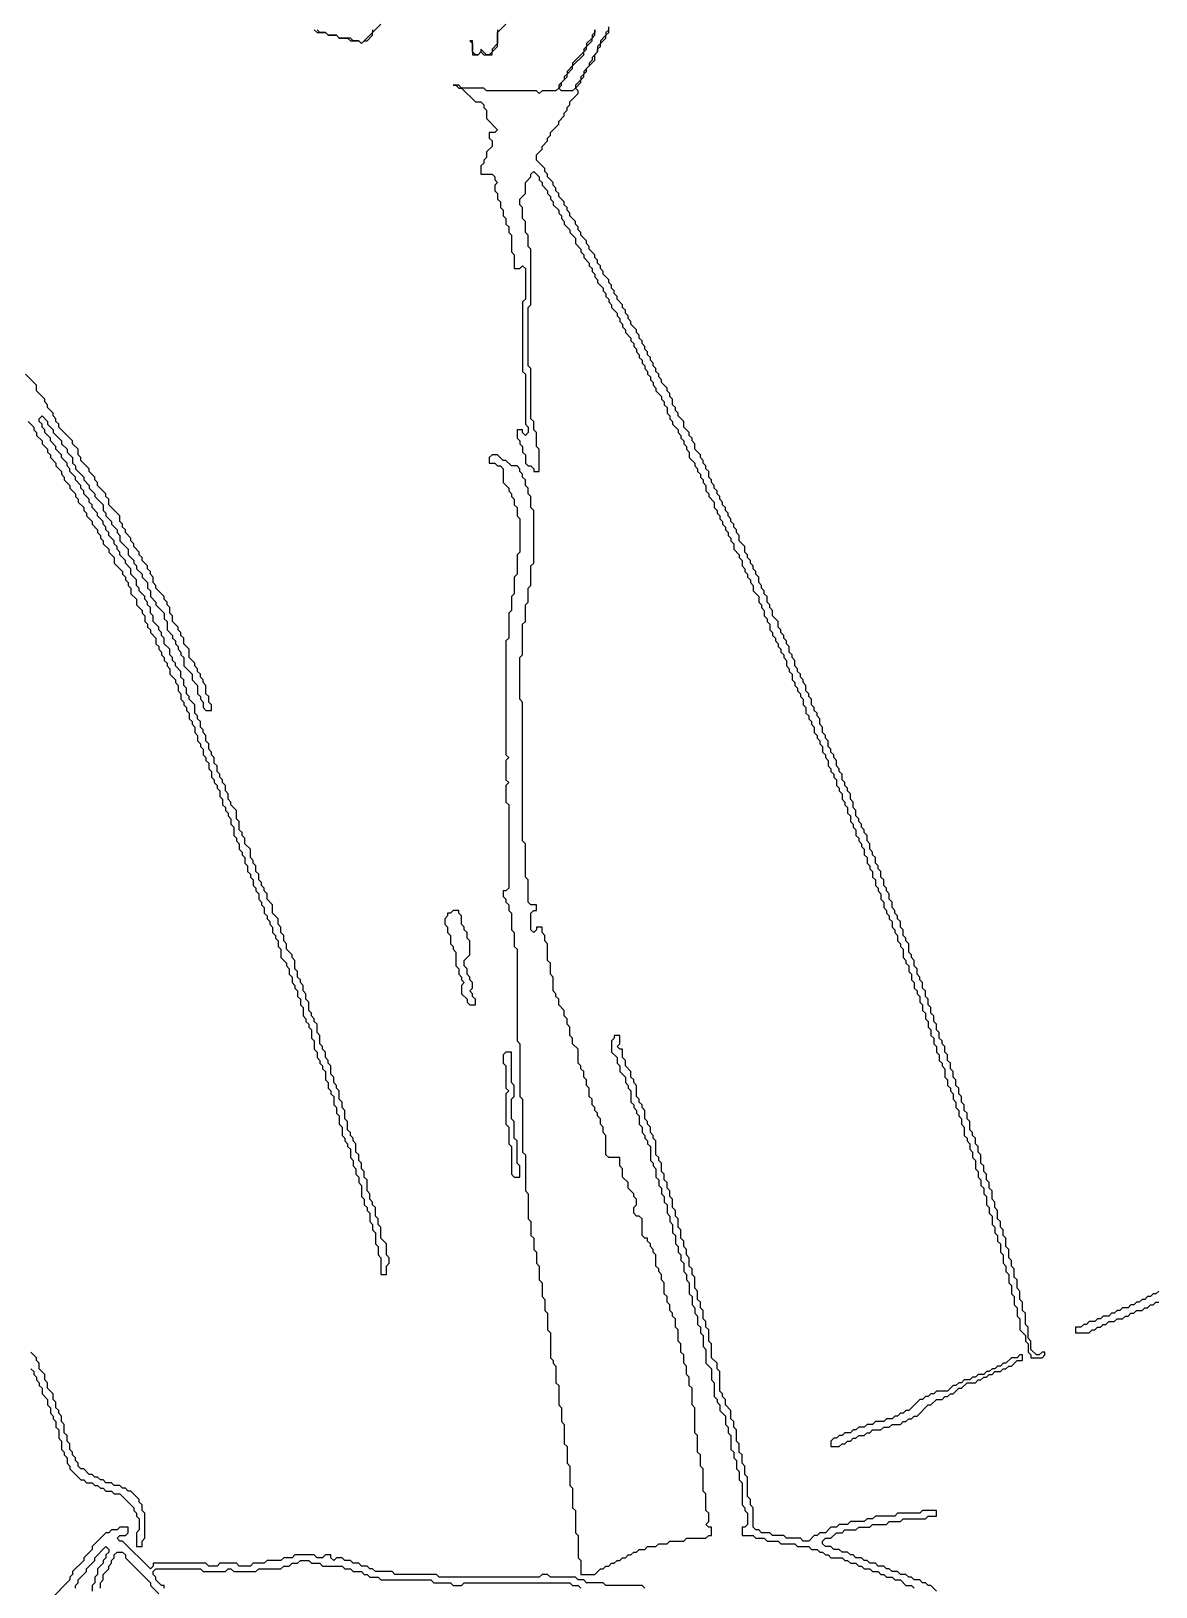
# Model space of a CAD drawing. Header units: metres. Extents: x 0 to 100, y 0 to 129.
# Drawn here: x 36.48 to 46.6, y 85.54 to 99.54 of the extents above; entities that cross this region are included whole.
import ezdxf

# ---------------------------------------------------------------- set-up
doc = ezdxf.new("R2010")
doc.units = ezdxf.units.M

msp = doc.modelspace()

# ---------------------------------------------------------------- linework, layer by layer
for points in [[(39.025, 99.55), (39.05, 99.525), (39.125, 99.525), (39.15, 99.5), (39.225, 99.5), (39.25, 99.475), (39.325, 99.475), (39.35, 99.45), (39.425, 99.45), (39.45, 99.425), (39.475, 99.45), (39.5, 99.45), (39.55, 99.5), (39.55, 99.525), (39.625, 99.6)], [(39.55, 99.55), (39.55, 99.525), (39.45, 99.425), (39.425, 99.45), (39.375, 99.45), (39.35, 99.475), (39.25, 99.475), (39.225, 99.5), (39.15, 99.5), (39.125, 99.525), (39.075, 99.525), (39.05, 99.55)], [(41.55, 99.55), (41.55, 99.525), (41.525, 99.5), (41.525, 99.475), (41.475, 99.425), (41.475, 99.4), (41.45, 99.375), (41.45, 99.35), (41.35, 99.25), (41.35, 99.225), (41.3, 99.175), (41.3, 99.15), (41.275, 99.125), (41.275, 99.1), (41.225, 99.05), (41.225, 99.025), (41.2, 99), (41.075, 99), (41.05, 98.975), (41.025, 99), (40.575, 99), (40.55, 99.025), (40.35, 99.025), (40.325, 99.05), (40.275, 99.05), (40.3, 99.05), (40.325, 99.025), (40.35, 99.025), (40.475, 98.9), (40.525, 98.9), (40.55, 98.875), (40.55, 98.85), (40.575, 98.825), (40.575, 98.75), (40.675, 98.65), (40.65, 98.625), (40.6, 98.625), (40.6, 98.575), (40.625, 98.55), (40.625, 98.5), (40.575, 98.45), (40.575, 98.4), (40.55, 98.375), (40.55, 98.35), (40.525, 98.325), (40.525, 98.25), (40.625, 98.25), (40.65, 98.225), (40.65, 98.2), (40.675, 98.175), (40.65, 98.15), (40.65, 98.1), (40.675, 98.075), (40.675, 98.025), (40.7, 98), (40.7, 97.95), (40.725, 97.925), (40.725, 97.875), (40.75, 97.85), (40.75, 97.8), (40.775, 97.775), (40.775, 97.725), (40.8, 97.7), (40.8, 97.55), (40.825, 97.525), (40.825, 97.4), (40.875, 97.4), (40.9, 97.425), (40.925, 97.4), (40.925, 97.125), (40.9, 97.1), (40.9, 96.475), (40.925, 96.45), (40.925, 96), (40.95, 95.975), (40.95, 95.925), (40.925, 95.9), (40.9, 95.925), (40.9, 95.95), (40.85, 95.95), (40.85, 95.875), (40.875, 95.85), (40.875, 95.825), (40.9, 95.8), (40.9, 95.75), (40.925, 95.725), (40.925, 95.65), (40.95, 95.625), (40.975, 95.625), (41, 95.6), (41, 95.575), (41.05, 95.575), (41.05, 95.775), (41.025, 95.8), (41.025, 95.925), (41, 95.95), (41, 96.025), (40.975, 96.05), (40.975, 96.5), (40.95, 96.525), (40.95, 97.05), (40.975, 97.075), (40.975, 97.575), (40.95, 97.6), (40.95, 97.7), (40.925, 97.725), (40.925, 97.825), (40.9, 97.85), (40.9, 97.95), (40.875, 97.975), (40.875, 98.025), (40.925, 98.075), (40.925, 98.175), (40.975, 98.225), (40.975, 98.25), (41, 98.275), (41.05, 98.225), (41.05, 98.2), (41.075, 98.175), (41.075, 98.15), (41.125, 98.1), (41.125, 98.075), (41.15, 98.05), (41.15, 98.025), (41.175, 98), (41.175, 97.975), (41.225, 97.925), (41.225, 97.9), (41.25, 97.875), (41.25, 97.85), (41.275, 97.825), (41.275, 97.8), (41.325, 97.75), (41.325, 97.725), (41.375, 97.675), (41.375, 97.625), (41.425, 97.575), (41.425, 97.55), (41.45, 97.525), (41.45, 97.5), (41.5, 97.45), (41.5, 97.425), (41.525, 97.4), (41.525, 97.375), (41.55, 97.35), (41.55, 97.325), (41.575, 97.3), (41.575, 97.275), (41.625, 97.225), (41.625, 97.2), (41.65, 97.175), (41.65, 97.15), (41.675, 97.125), (41.675, 97.1), (41.7, 97.075), (41.7, 97.05), (41.75, 97), (41.75, 96.975), (41.775, 96.95), (41.775, 96.925), (41.8, 96.9), (41.8, 96.875), (41.825, 96.85), (41.825, 96.825), (41.875, 96.775), (41.875, 96.75), (41.9, 96.725), (41.9, 96.7), (41.925, 96.675), (41.925, 96.65), (41.95, 96.625), (41.95, 96.6), (41.975, 96.575), (41.975, 96.55), (42, 96.525), (42, 96.5), (42.025, 96.475), (42.025, 96.45), (42.05, 96.425), (42.05, 96.4), (42.075, 96.375), (42.075, 96.35), (42.1, 96.325), (42.1, 96.3), (42.15, 96.25), (42.15, 96.225), (42.175, 96.2), (42.175, 96.175), (42.2, 96.15), (42.2, 96.1), (42.225, 96.075), (42.225, 96.05), (42.25, 96.025), (42.25, 96), (42.3, 95.95), (42.3, 95.925), (42.325, 95.9), (42.325, 95.875), (42.35, 95.85), (42.35, 95.825), (42.375, 95.8), (42.375, 95.775), (42.4, 95.75), (42.4, 95.7), (42.45, 95.65), (42.45, 95.625), (42.475, 95.6), (42.475, 95.575), (42.5, 95.55), (42.5, 95.525), (42.525, 95.5), (42.525, 95.475), (42.55, 95.45), (42.55, 95.4), (42.575, 95.375), (42.575, 95.35), (42.625, 95.3), (42.625, 95.25), (42.65, 95.225), (42.65, 95.2), (42.675, 95.175), (42.675, 95.15), (42.7, 95.125), (42.7, 95.1), (42.725, 95.075), (42.725, 95.05), (42.75, 95.025), (42.75, 95), (42.775, 94.975), (42.775, 94.95), (42.8, 94.925), (42.8, 94.875), (42.85, 94.825), (42.85, 94.8), (42.875, 94.775), (42.875, 94.725), (42.9, 94.7), (42.9, 94.675), (42.925, 94.65), (42.925, 94.625), (42.95, 94.6), (42.95, 94.575), (42.975, 94.55), (42.975, 94.5), (43.025, 94.45), (43.025, 94.4), (43.05, 94.375), (43.05, 94.35), (43.075, 94.325), (43.075, 94.275), (43.1, 94.25), (43.1, 94.225), (43.125, 94.2), (43.125, 94.15), (43.15, 94.125), (43.15, 94.1), (43.175, 94.075), (43.175, 94.05), (43.2, 94.025), (43.2, 94), (43.225, 93.975), (43.225, 93.95), (43.25, 93.925), (43.25, 93.9), (43.275, 93.875), (43.275, 93.825), (43.3, 93.8), (43.3, 93.775), (43.325, 93.75), (43.325, 93.7), (43.35, 93.675), (43.35, 93.65), (43.375, 93.625), (43.375, 93.6), (43.4, 93.575), (43.4, 93.55), (43.425, 93.525), (43.425, 93.475), (43.45, 93.45), (43.45, 93.4), (43.475, 93.375), (43.475, 93.35), (43.5, 93.325), (43.5, 93.3), (43.525, 93.275), (43.525, 93.225), (43.55, 93.2), (43.55, 93.175), (43.575, 93.15), (43.575, 93.125), (43.6, 93.1), (43.6, 93.05), (43.625, 93.025), (43.625, 93), (43.65, 92.975), (43.65, 92.925), (43.675, 92.9), (43.675, 92.875), (43.7, 92.85), (43.7, 92.825), (43.725, 92.8), (43.725, 92.75), (43.75, 92.725), (43.75, 92.7), (43.775, 92.675), (43.775, 92.625), (43.8, 92.6), (43.8, 92.575), (43.825, 92.55), (43.825, 92.5), (43.85, 92.475), (43.85, 92.425), (43.875, 92.4), (43.875, 92.375), (43.9, 92.35), (43.9, 92.3), (43.925, 92.275), (43.925, 92.25), (43.95, 92.225), (43.95, 92.2), (43.975, 92.175), (43.975, 92.125), (44, 92.1), (44, 92.05), (44.025, 92.025), (44.025, 92), (44.05, 91.975), (44.05, 91.925), (44.075, 91.9), (44.075, 91.85), (44.1, 91.825), (44.1, 91.8), (44.125, 91.775), (44.125, 91.725), (44.15, 91.7), (44.15, 91.65), (44.175, 91.625), (44.175, 91.6), (44.2, 91.575), (44.2, 91.55), (44.225, 91.525), (44.225, 91.475), (44.25, 91.45), (44.25, 91.425), (44.275, 91.4), (44.275, 91.35), (44.3, 91.325), (44.3, 91.3), (44.325, 91.275), (44.325, 91.2), (44.35, 91.175), (44.35, 91.15), (44.375, 91.125), (44.375, 91.075), (44.4, 91.05), (44.4, 91), (44.425, 90.975), (44.425, 90.925), (44.45, 90.9), (44.45, 90.875), (44.475, 90.85), (44.475, 90.8), (44.5, 90.775), (44.5, 90.725), (44.525, 90.7), (44.525, 90.65), (44.55, 90.625), (44.55, 90.575), (44.575, 90.55), (44.575, 90.5), (44.6, 90.475), (44.6, 90.425), (44.625, 90.4), (44.625, 90.35), (44.65, 90.325), (44.65, 90.275), (44.675, 90.25), (44.675, 90.225), (44.7, 90.2), (44.7, 90.125), (44.725, 90.1), (44.725, 90.05), (44.75, 90.025), (44.75, 90), (44.775, 89.975), (44.775, 89.925), (44.8, 89.9), (44.8, 89.85), (44.825, 89.825), (44.825, 89.775), (44.85, 89.75), (44.85, 89.7), (44.875, 89.675), (44.875, 89.6), (44.9, 89.575), (44.9, 89.55), (44.925, 89.525), (44.925, 89.475), (44.95, 89.45), (44.95, 89.4), (44.975, 89.375), (44.975, 89.3), (45, 89.275), (45, 89.225), (45.025, 89.2), (45.025, 89.15), (45.05, 89.125), (45.05, 89.075), (45.075, 89.05), (45.075, 88.975), (45.1, 88.95), (45.1, 88.9), (45.125, 88.875), (45.125, 88.8), (45.15, 88.775), (45.15, 88.725), (45.175, 88.7), (45.175, 88.65), (45.2, 88.625), (45.2, 88.55), (45.225, 88.525), (45.225, 88.45), (45.25, 88.425), (45.25, 88.375), (45.275, 88.35), (45.275, 88.275), (45.3, 88.25), (45.3, 88.175), (45.325, 88.15), (45.325, 88.075), (45.35, 88.05), (45.35, 87.975), (45.375, 87.95), (45.375, 87.85), (45.425, 87.8), (45.425, 87.75), (45.45, 87.725), (45.45, 87.65), (45.475, 87.625), (45.475, 87.6), (45.575, 87.6), (45.6, 87.625), (45.6, 87.65), (45.575, 87.65), (45.55, 87.625), (45.525, 87.625), (45.475, 87.675), (45.475, 87.75), (45.45, 87.775), (45.45, 87.875), (45.425, 87.9), (45.425, 88), (45.4, 88.025), (45.4, 88.1), (45.375, 88.125), (45.375, 88.2), (45.35, 88.225), (45.35, 88.3), (45.325, 88.325), (45.325, 88.4), (45.3, 88.425), (45.3, 88.475), (45.275, 88.5), (45.275, 88.575), (45.25, 88.6), (45.25, 88.675), (45.225, 88.7), (45.225, 88.75), (45.2, 88.775), (45.2, 88.825), (45.175, 88.85), (45.175, 88.925), (45.15, 88.95), (45.15, 89), (45.125, 89.025), (45.125, 89.1), (45.1, 89.125), (45.1, 89.175), (45.075, 89.2), (45.075, 89.25), (45.05, 89.275), (45.05, 89.325), (45.025, 89.35), (45.025, 89.425), (45, 89.45), (45, 89.5), (44.975, 89.525), (44.975, 89.575), (44.95, 89.6), (44.95, 89.625), (44.925, 89.65), (44.925, 89.725), (44.9, 89.75), (44.9, 89.8), (44.875, 89.825), (44.875, 89.875), (44.85, 89.9), (44.85, 89.95), (44.825, 89.975), (44.825, 90.025), (44.8, 90.05), (44.8, 90.1), (44.775, 90.125), (44.775, 90.175), (44.75, 90.2), (44.75, 90.25), (44.725, 90.275), (44.725, 90.325), (44.7, 90.35), (44.7, 90.4), (44.675, 90.425), (44.675, 90.45), (44.65, 90.475), (44.65, 90.525), (44.625, 90.55), (44.625, 90.6), (44.6, 90.625), (44.6, 90.675), (44.575, 90.7), (44.575, 90.75), (44.55, 90.775), (44.55, 90.825), (44.525, 90.85), (44.525, 90.9), (44.5, 90.925), (44.5, 90.975), (44.475, 91), (44.475, 91.025), (44.45, 91.05), (44.45, 91.1), (44.425, 91.125), (44.425, 91.175), (44.4, 91.2), (44.4, 91.225), (44.375, 91.25), (44.375, 91.325), (44.35, 91.35), (44.35, 91.375), (44.325, 91.4), (44.325, 91.45), (44.3, 91.475), (44.3, 91.525), (44.275, 91.55), (44.275, 91.575), (44.25, 91.6), (44.25, 91.625), (44.225, 91.65), (44.225, 91.7), (44.2, 91.725), (44.2, 91.775), (44.175, 91.8), (44.175, 91.825), (44.15, 91.85), (44.15, 91.9), (44.125, 91.925), (44.125, 91.975), (44.1, 92), (44.1, 92.025), (44.075, 92.05), (44.075, 92.1), (44.05, 92.125), (44.05, 92.15), (44.025, 92.175), (44.025, 92.225), (44, 92.25), (44, 92.3), (43.975, 92.325), (43.975, 92.35), (43.95, 92.375), (43.95, 92.4), (43.925, 92.425), (43.925, 92.45), (43.9, 92.475), (43.9, 92.525), (43.875, 92.55), (43.875, 92.6), (43.85, 92.625), (43.85, 92.675), (43.825, 92.7), (43.825, 92.725), (43.8, 92.75), (43.8, 92.775), (43.775, 92.8), (43.775, 92.85), (43.75, 92.875), (43.75, 92.9), (43.725, 92.925), (43.725, 92.975), (43.7, 93), (43.7, 93.025), (43.675, 93.05), (43.675, 93.075), (43.65, 93.1), (43.65, 93.15), (43.625, 93.175), (43.625, 93.2), (43.6, 93.225), (43.6, 93.275), (43.575, 93.3), (43.575, 93.35), (43.55, 93.375), (43.55, 93.4), (43.525, 93.425), (43.525, 93.45), (43.5, 93.475), (43.5, 93.525), (43.475, 93.55), (43.475, 93.575), (43.45, 93.6), (43.45, 93.65), (43.425, 93.675), (43.425, 93.7), (43.4, 93.725), (43.4, 93.75), (43.375, 93.775), (43.375, 93.8), (43.35, 93.825), (43.35, 93.875), (43.325, 93.9), (43.325, 93.925), (43.3, 93.95), (43.3, 94), (43.275, 94.025), (43.275, 94.05), (43.25, 94.075), (43.25, 94.1), (43.225, 94.125), (43.225, 94.15), (43.2, 94.175), (43.2, 94.225), (43.15, 94.275), (43.15, 94.325), (43.125, 94.35), (43.125, 94.375), (43.1, 94.4), (43.1, 94.45), (43.075, 94.475), (43.075, 94.5), (43.05, 94.525), (43.05, 94.55), (43.025, 94.575), (43.025, 94.625), (43, 94.65), (43, 94.675), (42.975, 94.7), (42.975, 94.725), (42.95, 94.75), (42.95, 94.775), (42.925, 94.8), (42.925, 94.825), (42.9, 94.85), (42.9, 94.9), (42.85, 94.95), (42.85, 95), (42.825, 95.025), (42.825, 95.05), (42.8, 95.075), (42.8, 95.1), (42.775, 95.125), (42.775, 95.15), (42.75, 95.175), (42.75, 95.2), (42.725, 95.225), (42.725, 95.25), (42.7, 95.275), (42.7, 95.3), (42.675, 95.325), (42.675, 95.35), (42.65, 95.375), (42.65, 95.4), (42.625, 95.425), (42.625, 95.45), (42.6, 95.475), (42.6, 95.5), (42.575, 95.525), (42.575, 95.575), (42.55, 95.6), (42.55, 95.625), (42.525, 95.65), (42.525, 95.675), (42.5, 95.7), (42.5, 95.725), (42.45, 95.775), (42.45, 95.825), (42.425, 95.85), (42.425, 95.875), (42.4, 95.9), (42.4, 95.925), (42.35, 95.975), (42.35, 96.025), (42.3, 96.075), (42.3, 96.1), (42.275, 96.125), (42.275, 96.15), (42.25, 96.175), (42.25, 96.225), (42.225, 96.25), (42.225, 96.275), (42.2, 96.3), (42.2, 96.325), (42.15, 96.375), (42.15, 96.4), (42.125, 96.425), (42.125, 96.45), (42.1, 96.475), (42.1, 96.5), (42.075, 96.525), (42.075, 96.55), (42.05, 96.575), (42.05, 96.6), (42.025, 96.625), (42.025, 96.65), (42, 96.675), (42, 96.7), (41.975, 96.725), (41.975, 96.75), (41.95, 96.775), (41.95, 96.8), (41.925, 96.825), (41.925, 96.85), (41.875, 96.9), (41.875, 96.925), (41.85, 96.95), (41.85, 96.975), (41.825, 97), (41.825, 97.025), (41.8, 97.05), (41.8, 97.075), (41.75, 97.125), (41.75, 97.15), (41.725, 97.175), (41.725, 97.2), (41.7, 97.225), (41.7, 97.25), (41.675, 97.275), (41.675, 97.3), (41.625, 97.35), (41.625, 97.375), (41.6, 97.4), (41.6, 97.425), (41.575, 97.45), (41.575, 97.475), (41.55, 97.5), (41.55, 97.525), (41.5, 97.575), (41.5, 97.6), (41.475, 97.625), (41.475, 97.65), (41.425, 97.7), (41.425, 97.725), (41.4, 97.75), (41.4, 97.775), (41.375, 97.8), (41.375, 97.825), (41.325, 97.875), (41.325, 97.9), (41.3, 97.925), (41.3, 97.95), (41.275, 97.975), (41.275, 98), (41.225, 98.05), (41.225, 98.075), (41.2, 98.1), (41.2, 98.125), (41.175, 98.15), (41.175, 98.175), (41.125, 98.225), (41.125, 98.25), (41.1, 98.275), (41.1, 98.3), (41.025, 98.375), (41.025, 98.425), (41.075, 98.475), (41.075, 98.5), (41.125, 98.55), (41.125, 98.575), (41.15, 98.6), (41.15, 98.625), (41.225, 98.7), (41.225, 98.725), (41.275, 98.775), (41.275, 98.8), (41.3, 98.825), (41.3, 98.85), (41.325, 98.875), (41.325, 98.9), (41.4, 98.975), (41.4, 99), (41.375, 99.025), (41.425, 99.075), (41.425, 99.1), (41.45, 99.125), (41.45, 99.15), (41.475, 99.175), (41.475, 99.2), (41.55, 99.275), (41.55, 99.325), (41.575, 99.35), (41.575, 99.375), (41.6, 99.4), (41.6, 99.425), (41.65, 99.475), (41.65, 99.5), (41.675, 99.525), (41.675, 99.575)], [(40.675, 99.55), (40.675, 99.425), (40.625, 99.375), (40.625, 99.35), (40.6, 99.325), (40.575, 99.325), (40.525, 99.375), (40.525, 99.35), (40.5, 99.325), (40.475, 99.325), (40.45, 99.35), (40.45, 99.45), (40.425, 99.45), (40.45, 99.425), (40.45, 99.325), (40.5, 99.325), (40.525, 99.35), (40.55, 99.325), (40.625, 99.325), (40.625, 99.35), (40.675, 99.4), (40.675, 99.525), (40.75, 99.6)], [(41.675, 99.55), (41.65, 99.525), (41.65, 99.5), (41.6, 99.45), (41.6, 99.425), (41.575, 99.4), (41.575, 99.35), (41.525, 99.3), (41.525, 99.275), (41.5, 99.25), (41.5, 99.225), (41.45, 99.175), (41.45, 99.15), (41.425, 99.125), (41.425, 99.1), (41.375, 99.05), (41.375, 99.025), (41.35, 99), (41.25, 99), (41.225, 99.025), (41.25, 99.05), (41.25, 99.075), (41.3, 99.125), (41.3, 99.15), (41.35, 99.2), (41.35, 99.225), (41.45, 99.325), (41.45, 99.35), (41.475, 99.375), (41.475, 99.4), (41.525, 99.45), (41.525, 99.475), (41.55, 99.5), (41.55, 99.55)], [(36.45, 96.025), (36.5, 95.975), (36.5, 95.95), (36.525, 95.925), (36.525, 95.9), (36.575, 95.85), (36.575, 95.825), (36.625, 95.775), (36.625, 95.75), (36.65, 95.725), (36.65, 95.7), (36.7, 95.65), (36.7, 95.625), (36.75, 95.575), (36.75, 95.55), (36.775, 95.525), (36.775, 95.5), (36.825, 95.45), (36.825, 95.425), (36.875, 95.375), (36.875, 95.35), (36.9, 95.325), (36.9, 95.3), (36.95, 95.25), (36.95, 95.225), (36.975, 95.2), (36.975, 95.175), (37.025, 95.125), (37.025, 95.1), (37.075, 95.05), (37.075, 95.025), (37.1, 95), (37.1, 94.975), (37.125, 94.95), (37.125, 94.925), (37.175, 94.875), (37.175, 94.85), (37.225, 94.8), (37.225, 94.75), (37.3, 94.675), (37.3, 94.65), (37.325, 94.625), (37.325, 94.6), (37.35, 94.575), (37.35, 94.55), (37.375, 94.525), (37.375, 94.475), (37.425, 94.425), (37.425, 94.375), (37.475, 94.325), (37.475, 94.3), (37.5, 94.275), (37.5, 94.225), (37.525, 94.2), (37.525, 94.175), (37.55, 94.15), (37.55, 94.125), (37.6, 94.075), (37.6, 94.025), (37.625, 94), (37.625, 93.975), (37.65, 93.95), (37.65, 93.925), (37.675, 93.9), (37.675, 93.875), (37.7, 93.85), (37.7, 93.825), (37.725, 93.8), (37.725, 93.75), (37.775, 93.7), (37.775, 93.675), (37.8, 93.65), (37.8, 93.6), (37.825, 93.575), (37.825, 93.525), (37.85, 93.5), (37.85, 93.475), (37.875, 93.45), (37.875, 93.425), (37.9, 93.4), (37.9, 93.35), (37.925, 93.325), (37.925, 93.3), (37.95, 93.275), (37.95, 93.225), (37.975, 93.2), (37.975, 93.15), (38, 93.125), (38, 93.1), (38.025, 93.075), (38.025, 93.025), (38.05, 93), (38.05, 92.975), (38.075, 92.95), (38.075, 92.9), (38.1, 92.875), (38.1, 92.825), (38.125, 92.8), (38.125, 92.775), (38.15, 92.75), (38.15, 92.725), (38.175, 92.7), (38.175, 92.65), (38.2, 92.625), (38.2, 92.575), (38.225, 92.55), (38.225, 92.525), (38.25, 92.5), (38.25, 92.475), (38.275, 92.45), (38.275, 92.4), (38.3, 92.375), (38.3, 92.3), (38.325, 92.275), (38.325, 92.25), (38.35, 92.225), (38.35, 92.175), (38.375, 92.15), (38.375, 92.125), (38.4, 92.1), (38.4, 92.05), (38.425, 92.025), (38.425, 91.975), (38.45, 91.95), (38.45, 91.925), (38.475, 91.9), (38.475, 91.85), (38.5, 91.825), (38.5, 91.8), (38.525, 91.775), (38.525, 91.725), (38.55, 91.7), (38.55, 91.675), (38.575, 91.65), (38.575, 91.6), (38.6, 91.575), (38.6, 91.55), (38.625, 91.525), (38.625, 91.5), (38.65, 91.475), (38.65, 91.425), (38.675, 91.4), (38.675, 91.375), (38.7, 91.35), (38.7, 91.3), (38.725, 91.275), (38.725, 91.2), (38.775, 91.15), (38.775, 91.125), (38.8, 91.1), (38.8, 91.05), (38.825, 91.025), (38.825, 90.975), (38.85, 90.95), (38.85, 90.925), (38.875, 90.9), (38.875, 90.85), (38.9, 90.825), (38.9, 90.775), (38.925, 90.75), (38.925, 90.675), (38.95, 90.65), (38.95, 90.625), (38.975, 90.6), (38.975, 90.575), (39, 90.55), (39, 90.475), (39.025, 90.45), (39.025, 90.375), (39.05, 90.35), (39.05, 90.3), (39.075, 90.275), (39.075, 90.25), (39.1, 90.225), (39.1, 90.2), (39.125, 90.175), (39.125, 90.1), (39.15, 90.075), (39.15, 90.025), (39.175, 90), (39.175, 89.975), (39.2, 89.95), (39.2, 89.875), (39.225, 89.85), (39.225, 89.8), (39.25, 89.775), (39.25, 89.7), (39.275, 89.675), (39.275, 89.6), (39.3, 89.575), (39.3, 89.55), (39.325, 89.525), (39.325, 89.5), (39.35, 89.475), (39.35, 89.4), (39.375, 89.375), (39.375, 89.325), (39.4, 89.3), (39.4, 89.25), (39.425, 89.225), (39.425, 89.175), (39.45, 89.15), (39.45, 89.05), (39.475, 89.025), (39.475, 88.975), (39.5, 88.95), (39.5, 88.925), (39.525, 88.9), (39.525, 88.825), (39.55, 88.8), (39.55, 88.75), (39.575, 88.725), (39.575, 88.625), (39.6, 88.6), (39.6, 88.525), (39.625, 88.5), (39.625, 88.35), (39.675, 88.35), (39.675, 88.425), (39.7, 88.45), (39.7, 88.5), (39.675, 88.525), (39.675, 88.625), (39.625, 88.675), (39.625, 88.775), (39.6, 88.8), (39.6, 88.85), (39.575, 88.875), (39.575, 88.95), (39.55, 88.975), (39.55, 89), (39.525, 89.025), (39.525, 89.075), (39.5, 89.1), (39.5, 89.2), (39.475, 89.225), (39.475, 89.275), (39.45, 89.3), (39.45, 89.35), (39.425, 89.375), (39.425, 89.425), (39.4, 89.45), (39.4, 89.525), (39.375, 89.55), (39.375, 89.575), (39.35, 89.6), (39.35, 89.625), (39.325, 89.65), (39.325, 89.725), (39.3, 89.75), (39.3, 89.825), (39.275, 89.85), (39.275, 89.9), (39.25, 89.925), (39.25, 90), (39.225, 90.025), (39.225, 90.05), (39.2, 90.075), (39.2, 90.125), (39.175, 90.15), (39.175, 90.225), (39.15, 90.25), (39.15, 90.275), (39.125, 90.3), (39.125, 90.35), (39.1, 90.375), (39.1, 90.4), (39.075, 90.425), (39.075, 90.5), (39.05, 90.525), (39.05, 90.6), (39.025, 90.625), (39.025, 90.65), (39, 90.675), (39, 90.7), (38.975, 90.725), (38.975, 90.8), (38.95, 90.825), (38.95, 90.875), (38.925, 90.9), (38.925, 90.95), (38.9, 90.975), (38.9, 91), (38.875, 91.025), (38.875, 91.075), (38.85, 91.1), (38.85, 91.175), (38.825, 91.2), (38.825, 91.225), (38.775, 91.275), (38.775, 91.325), (38.75, 91.35), (38.75, 91.4), (38.725, 91.425), (38.725, 91.475), (38.7, 91.5), (38.7, 91.55), (38.65, 91.6), (38.65, 91.675), (38.6, 91.725), (38.6, 91.775), (38.575, 91.8), (38.575, 91.825), (38.55, 91.85), (38.55, 91.875), (38.525, 91.9), (38.525, 91.95), (38.5, 91.975), (38.5, 92.025), (38.475, 92.05), (38.475, 92.075), (38.45, 92.1), (38.45, 92.175), (38.4, 92.225), (38.4, 92.275), (38.375, 92.3), (38.375, 92.325), (38.35, 92.35), (38.35, 92.425), (38.325, 92.45), (38.325, 92.525), (38.275, 92.575), (38.275, 92.6), (38.25, 92.625), (38.25, 92.675), (38.225, 92.7), (38.225, 92.75), (38.2, 92.775), (38.2, 92.8), (38.175, 92.825), (38.175, 92.85), (38.15, 92.875), (38.15, 92.925), (38.125, 92.95), (38.125, 93), (38.1, 93.025), (38.1, 93.05), (38.075, 93.075), (38.075, 93.125), (38.05, 93.15), (38.05, 93.2), (38.025, 93.225), (38.025, 93.25), (38, 93.275), (38, 93.325), (37.975, 93.35), (37.975, 93.375), (37.95, 93.4), (37.95, 93.475), (37.9, 93.525), (37.9, 93.55), (37.875, 93.575), (37.875, 93.625), (37.85, 93.65), (37.85, 93.7), (37.825, 93.725), (37.825, 93.775), (37.775, 93.825), (37.775, 93.85), (37.75, 93.875), (37.75, 93.9), (37.725, 93.925), (37.725, 93.975), (37.675, 94.025), (37.675, 94.075), (37.65, 94.1), (37.65, 94.125), (37.625, 94.15), (37.625, 94.175), (37.575, 94.225), (37.575, 94.275), (37.55, 94.3), (37.55, 94.35), (37.525, 94.375), (37.525, 94.4), (37.5, 94.425), (37.5, 94.45), (37.45, 94.5), (37.45, 94.525), (37.425, 94.55), (37.425, 94.6), (37.375, 94.65), (37.375, 94.7), (37.325, 94.75), (37.325, 94.775), (37.275, 94.825), (37.275, 94.85), (37.25, 94.875), (37.25, 94.9), (37.225, 94.925), (37.225, 94.95), (37.175, 95), (37.175, 95.025), (37.15, 95.05), (37.15, 95.075), (37.125, 95.1), (37.125, 95.125), (37.075, 95.175), (37.075, 95.2), (37.025, 95.25), (37.025, 95.275), (37, 95.3), (37, 95.325), (36.95, 95.375), (36.95, 95.4), (36.925, 95.425), (36.925, 95.45), (36.875, 95.5), (36.875, 95.525), (36.825, 95.575), (36.825, 95.6), (36.8, 95.625), (36.8, 95.65), (36.75, 95.7), (36.75, 95.725), (36.7, 95.775), (36.7, 95.8), (36.65, 95.85), (36.65, 95.875), (36.6, 95.925), (36.6, 95.95), (36.575, 95.975), (36.575, 96), (36.55, 96.025), (36.55, 96.05), (36.575, 96.075), (36.625, 96.025), (36.625, 96), (36.675, 95.95), (36.675, 95.925), (36.75, 95.85), (36.75, 95.825), (36.8, 95.775), (36.8, 95.75), (36.85, 95.7), (36.85, 95.65), (36.875, 95.625), (36.875, 95.6), (36.95, 95.525), (36.95, 95.5), (37, 95.45), (37, 95.425), (37.05, 95.375), (37.05, 95.35), (37.125, 95.275), (37.125, 95.225), (37.15, 95.2), (37.15, 95.175), (37.2, 95.125), (37.2, 95.1), (37.25, 95.05), (37.25, 95.025), (37.275, 95), (37.275, 94.95), (37.35, 94.875), (37.35, 94.825), (37.4, 94.775), (37.4, 94.75), (37.425, 94.725), (37.425, 94.7), (37.475, 94.65), (37.475, 94.625), (37.525, 94.575), (37.525, 94.525), (37.55, 94.5), (37.55, 94.45), (37.6, 94.4), (37.6, 94.375), (37.675, 94.3), (37.675, 94.25), (37.7, 94.225), (37.7, 94.15), (37.75, 94.1), (37.75, 94.075), (37.775, 94.05), (37.775, 94.025), (37.8, 94), (37.8, 93.975), (37.825, 93.95), (37.825, 93.925), (37.85, 93.9), (37.85, 93.825), (37.925, 93.75), (37.925, 93.7), (37.975, 93.65), (37.975, 93.575), (38, 93.55), (38, 93.525), (38.025, 93.5), (38.025, 93.45), (38.05, 93.425), (38.1, 93.425), (38.1, 93.475), (38.075, 93.5), (38.075, 93.55), (38.05, 93.575), (38.05, 93.65), (38.025, 93.675), (38.025, 93.7), (38, 93.725), (38, 93.75), (37.975, 93.775), (37.975, 93.8), (37.95, 93.825), (37.95, 93.85), (37.9, 93.9), (37.9, 93.975), (37.85, 94.025), (37.85, 94.075), (37.825, 94.1), (37.825, 94.125), (37.8, 94.15), (37.8, 94.175), (37.75, 94.225), (37.75, 94.275), (37.725, 94.3), (37.725, 94.35), (37.7, 94.375), (37.7, 94.4), (37.675, 94.425), (37.675, 94.45), (37.6, 94.525), (37.6, 94.55), (37.575, 94.575), (37.575, 94.625), (37.55, 94.65), (37.55, 94.675), (37.525, 94.7), (37.525, 94.725), (37.475, 94.775), (37.475, 94.8), (37.45, 94.825), (37.45, 94.85), (37.4, 94.9), (37.4, 94.925), (37.375, 94.95), (37.375, 94.975), (37.325, 95.025), (37.325, 95.05), (37.3, 95.075), (37.3, 95.1), (37.275, 95.125), (37.275, 95.175), (37.175, 95.275), (37.175, 95.325), (37.15, 95.35), (37.15, 95.375), (37.075, 95.45), (37.075, 95.475), (37.05, 95.5), (37.05, 95.525), (37, 95.575), (37, 95.6), (36.925, 95.675), (36.925, 95.7), (36.9, 95.725), (36.9, 95.775), (36.85, 95.825), (36.85, 95.85), (36.725, 95.975), (36.725, 96), (36.7, 96.025), (36.7, 96.05), (36.675, 96.075), (36.675, 96.1), (36.625, 96.15), (36.625, 96.175), (36.6, 96.2), (36.6, 96.225), (36.525, 96.3), (36.525, 96.35), (36.425, 96.45)], [(40.625, 95.725), (40.6, 95.7), (40.6, 95.65), (40.65, 95.65), (40.675, 95.625), (40.7, 95.625), (40.725, 95.6), (40.725, 95.475), (40.775, 95.425), (40.775, 95.4), (40.8, 95.375), (40.8, 95.35), (40.825, 95.325), (40.825, 95.275), (40.85, 95.25), (40.85, 95.175), (40.875, 95.15), (40.875, 94.85), (40.85, 94.825), (40.85, 94.65), (40.825, 94.625), (40.825, 94.475), (40.8, 94.45), (40.8, 94.325), (40.775, 94.3), (40.775, 94.075), (40.75, 94.05), (40.75, 93.025), (40.775, 93), (40.75, 92.975), (40.75, 92.8), (40.775, 92.775), (40.75, 92.75), (40.75, 92.6), (40.775, 92.575), (40.775, 91.825), (40.75, 91.8), (40.725, 91.8), (40.725, 91.75), (40.75, 91.725), (40.75, 91.7), (40.775, 91.675), (40.775, 91.625), (40.8, 91.6), (40.8, 91.45), (40.825, 91.425), (40.825, 91.3), (40.85, 91.275), (40.85, 90.45), (40.875, 90.425), (40.875, 89.95), (40.9, 89.925), (40.9, 89.45), (40.925, 89.425), (40.925, 89.1), (40.95, 89.075), (40.95, 88.85), (40.975, 88.825), (40.975, 88.7), (41, 88.675), (41, 88.575), (41.025, 88.55), (41.025, 88.45), (41.05, 88.425), (41.05, 88.3), (41.075, 88.275), (41.075, 88.15), (41.1, 88.125), (41.1, 88.025), (41.125, 88), (41.125, 87.85), (41.15, 87.825), (41.15, 87.6), (41.175, 87.575), (41.175, 87.55), (41.2, 87.525), (41.2, 87.375), (41.225, 87.35), (41.225, 87.175), (41.25, 87.15), (41.25, 87.025), (41.275, 87), (41.275, 86.825), (41.3, 86.8), (41.3, 86.65), (41.325, 86.625), (41.325, 86.45), (41.35, 86.425), (41.35, 86.25), (41.375, 86.225), (41.375, 86.025), (41.4, 86), (41.4, 85.8), (41.425, 85.775), (41.425, 85.65), (41.55, 85.65), (41.6, 85.7), (41.625, 85.7), (41.65, 85.725), (41.675, 85.725), (41.7, 85.75), (41.725, 85.75), (41.75, 85.775), (41.775, 85.775), (41.8, 85.8), (41.825, 85.8), (41.85, 85.825), (41.875, 85.825), (41.9, 85.85), (41.925, 85.85), (41.95, 85.875), (42, 85.875), (42.025, 85.9), (42.1, 85.9), (42.125, 85.925), (42.2, 85.925), (42.225, 85.95), (42.35, 85.95), (42.375, 85.975), (42.55, 85.975), (42.575, 86), (42.6, 86), (42.6, 86.075), (42.575, 86.075), (42.55, 86.1), (42.575, 86.125), (42.575, 86.2), (42.55, 86.225), (42.55, 86.375), (42.525, 86.4), (42.525, 86.6), (42.5, 86.625), (42.5, 86.725), (42.475, 86.75), (42.475, 86.9), (42.45, 86.925), (42.45, 87.15), (42.425, 87.175), (42.425, 87.325), (42.4, 87.35), (42.4, 87.425), (42.375, 87.45), (42.375, 87.525), (42.35, 87.55), (42.35, 87.625), (42.325, 87.65), (42.325, 87.725), (42.3, 87.75), (42.3, 87.85), (42.275, 87.875), (42.275, 87.95), (42.25, 87.975), (42.25, 88), (42.225, 88.025), (42.225, 88.075), (42.2, 88.1), (42.2, 88.15), (42.175, 88.175), (42.175, 88.275), (42.15, 88.3), (42.15, 88.35), (42.125, 88.375), (42.125, 88.4), (42.1, 88.425), (42.1, 88.525), (42.075, 88.55), (42.075, 88.575), (42.05, 88.6), (42.05, 88.625), (42.025, 88.65), (42.025, 88.675), (42, 88.675), (41.975, 88.7), (41.975, 88.85), (41.95, 88.875), (41.925, 88.875), (41.9, 88.9), (41.9, 88.95), (41.925, 88.975), (41.925, 89.025), (41.9, 89.05), (41.9, 89.075), (41.85, 89.125), (41.85, 89.175), (41.8, 89.225), (41.8, 89.3), (41.775, 89.325), (41.775, 89.4), (41.675, 89.4), (41.65, 89.425), (41.65, 89.6), (41.625, 89.625), (41.625, 89.675), (41.6, 89.7), (41.6, 89.75), (41.575, 89.775), (41.575, 89.8), (41.55, 89.825), (41.55, 89.85), (41.525, 89.875), (41.525, 89.925), (41.5, 89.95), (41.5, 90.025), (41.475, 90.05), (41.475, 90.1), (41.45, 90.125), (41.45, 90.175), (41.425, 90.2), (41.425, 90.225), (41.4, 90.25), (41.4, 90.375), (41.35, 90.425), (41.35, 90.475), (41.325, 90.5), (41.325, 90.575), (41.3, 90.6), (41.3, 90.65), (41.275, 90.675), (41.275, 90.725), (41.225, 90.775), (41.225, 90.825), (41.2, 90.85), (41.2, 90.875), (41.175, 90.9), (41.175, 91.025), (41.15, 91.05), (41.15, 91.15), (41.125, 91.175), (41.125, 91.325), (41.1, 91.35), (41.1, 91.4), (41.075, 91.425), (41.075, 91.475), (41.025, 91.475), (41.025, 91.45), (41, 91.425), (40.975, 91.45), (40.975, 91.6), (41, 91.625), (41.025, 91.625), (41.025, 91.675), (40.975, 91.675), (40.95, 91.7), (40.95, 91.9), (40.925, 91.925), (40.925, 92.225), (40.9, 92.25), (40.9, 93.5), (40.875, 93.525), (40.875, 93.9), (40.9, 93.925), (40.9, 94.2), (40.925, 94.225), (40.925, 94.375), (40.95, 94.4), (40.95, 94.525), (40.975, 94.55), (40.975, 94.725), (41, 94.75), (41, 95.225), (40.975, 95.25), (40.975, 95.35), (40.95, 95.375), (40.95, 95.425), (40.925, 95.45), (40.925, 95.5), (40.9, 95.525), (40.9, 95.55), (40.875, 95.575), (40.875, 95.6), (40.85, 95.625), (40.8, 95.625), (40.75, 95.675), (40.725, 95.675), (40.675, 95.725), (40.625, 95.725)], [(40.275, 91.625), (40.25, 91.6), (40.225, 91.6), (40.225, 91.575), (40.2, 91.55), (40.2, 91.5), (40.225, 91.475), (40.225, 91.425), (40.25, 91.4), (40.25, 91.325), (40.275, 91.3), (40.275, 91.275), (40.3, 91.25), (40.3, 91.125), (40.325, 91.1), (40.325, 91.05), (40.35, 91.025), (40.35, 91), (40.375, 90.975), (40.35, 90.95), (40.35, 90.875), (40.4, 90.825), (40.4, 90.8), (40.425, 90.775), (40.475, 90.775), (40.475, 90.825), (40.45, 90.85), (40.45, 90.875), (40.425, 90.9), (40.45, 90.925), (40.45, 90.975), (40.425, 91), (40.425, 91.025), (40.4, 91.05), (40.4, 91.1), (40.375, 91.125), (40.375, 91.175), (40.425, 91.225), (40.425, 91.35), (40.4, 91.375), (40.4, 91.425), (40.375, 91.45), (40.375, 91.475), (40.35, 91.5), (40.35, 91.575), (40.325, 91.6), (40.325, 91.625), (40.275, 91.625)], [(41.725, 90.5), (41.725, 90.475), (41.7, 90.45), (41.7, 90.35), (41.75, 90.3), (41.75, 90.25), (41.775, 90.225), (41.775, 90.175), (41.825, 90.125), (41.825, 90.075), (41.85, 90.05), (41.85, 90.025), (41.875, 90), (41.875, 89.9), (41.9, 89.875), (41.9, 89.85), (41.925, 89.825), (41.925, 89.8), (41.95, 89.775), (41.95, 89.7), (41.975, 89.675), (41.975, 89.625), (42, 89.6), (42, 89.575), (42.025, 89.55), (42.025, 89.525), (42.05, 89.5), (42.05, 89.375), (42.075, 89.35), (42.075, 89.325), (42.1, 89.3), (42.1, 89.225), (42.125, 89.2), (42.125, 89.15), (42.15, 89.125), (42.15, 89.075), (42.175, 89.05), (42.175, 89), (42.2, 88.975), (42.2, 88.9), (42.225, 88.875), (42.225, 88.825), (42.25, 88.8), (42.25, 88.725), (42.275, 88.7), (42.275, 88.625), (42.3, 88.6), (42.3, 88.55), (42.325, 88.525), (42.325, 88.475), (42.35, 88.45), (42.35, 88.375), (42.375, 88.35), (42.375, 88.3), (42.4, 88.275), (42.4, 88.175), (42.425, 88.15), (42.425, 88.075), (42.45, 88.05), (42.45, 88), (42.475, 87.975), (42.475, 87.9), (42.5, 87.875), (42.5, 87.825), (42.525, 87.8), (42.525, 87.7), (42.55, 87.675), (42.55, 87.55), (42.6, 87.5), (42.6, 87.4), (42.625, 87.375), (42.625, 87.25), (42.65, 87.225), (42.65, 87.2), (42.675, 87.175), (42.675, 87.125), (42.725, 87.075), (42.725, 87), (42.75, 86.975), (42.75, 86.925), (42.775, 86.9), (42.775, 86.775), (42.8, 86.75), (42.8, 86.7), (42.825, 86.675), (42.825, 86.6), (42.85, 86.575), (42.85, 86.5), (42.875, 86.475), (42.875, 86.275), (42.9, 86.25), (42.9, 86.225), (42.925, 86.2), (42.925, 86.1), (42.9, 86.075), (42.875, 86.075), (42.875, 86), (42.975, 86), (43, 85.975), (43.075, 85.975), (43.1, 85.95), (43.2, 85.95), (43.225, 85.925), (43.35, 85.925), (43.375, 85.9), (43.475, 85.9), (43.5, 85.875), (43.55, 85.875), (43.575, 85.85), (43.6, 85.85), (43.625, 85.825), (43.65, 85.825), (43.675, 85.8), (43.775, 85.8), (43.8, 85.775), (43.825, 85.775), (43.85, 85.75), (43.9, 85.75), (43.925, 85.725), (43.95, 85.725), (43.975, 85.7), (44.025, 85.7), (44.05, 85.675), (44.1, 85.675), (44.125, 85.65), (44.15, 85.65), (44.175, 85.625), (44.225, 85.625), (44.25, 85.6), (44.3, 85.6), (44.35, 85.55), (44.4, 85.55), (44.425, 85.525)], [(44.625, 85.5), (44.575, 85.55), (44.55, 85.55), (44.525, 85.575), (44.5, 85.575), (44.475, 85.6), (44.425, 85.6), (44.4, 85.625), (44.375, 85.625), (44.35, 85.65), (44.3, 85.65), (44.275, 85.675), (44.225, 85.675), (44.2, 85.7), (44.175, 85.7), (44.15, 85.725), (44.1, 85.725), (44.075, 85.75), (44.025, 85.75), (44, 85.775), (43.975, 85.775), (43.95, 85.8), (43.9, 85.8), (43.875, 85.825), (43.85, 85.825), (43.825, 85.85), (43.775, 85.85), (43.75, 85.875), (43.7, 85.875), (43.675, 85.9), (43.625, 85.9), (43.6, 85.925), (43.6, 85.95), (43.625, 85.975), (43.675, 85.975), (43.725, 86.025), (43.775, 86.025), (43.8, 86.05), (43.9, 86.05), (43.925, 86.075), (44.025, 86.075), (44.05, 86.1), (44.175, 86.1), (44.2, 86.125), (44.3, 86.125), (44.325, 86.15), (44.525, 86.15), (44.55, 86.175), (44.625, 86.175), (44.625, 86.225), (44.5, 86.225), (44.475, 86.2), (44.275, 86.2), (44.25, 86.175), (44.075, 86.175), (44.05, 86.15), (44, 86.15), (43.975, 86.125), (43.85, 86.125), (43.825, 86.1), (43.75, 86.1), (43.725, 86.075), (43.675, 86.075), (43.625, 86.025), (43.575, 86.025), (43.55, 86), (43.525, 86), (43.475, 85.95), (43.425, 85.95), (43.4, 85.975), (43.275, 85.975), (43.25, 86), (43.15, 86), (43.125, 86.025), (43.05, 86.025), (43.025, 86.05), (43, 86.05), (42.975, 86.075), (42.975, 86.25), (42.95, 86.275), (42.95, 86.325), (42.925, 86.35), (42.925, 86.525), (42.9, 86.55), (42.9, 86.625), (42.875, 86.65), (42.875, 86.725), (42.85, 86.75), (42.85, 86.825), (42.825, 86.85), (42.825, 86.95), (42.8, 86.975), (42.8, 87.025), (42.775, 87.05), (42.775, 87.125), (42.725, 87.175), (42.725, 87.225), (42.7, 87.25), (42.7, 87.275), (42.675, 87.3), (42.675, 87.475), (42.65, 87.5), (42.65, 87.55), (42.6, 87.6), (42.6, 87.725), (42.575, 87.75), (42.575, 87.85), (42.55, 87.875), (42.55, 87.925), (42.525, 87.95), (42.525, 88.025), (42.5, 88.05), (42.5, 88.1), (42.475, 88.125), (42.475, 88.2), (42.45, 88.225), (42.45, 88.325), (42.425, 88.35), (42.425, 88.4), (42.4, 88.425), (42.4, 88.5), (42.375, 88.525), (42.375, 88.575), (42.35, 88.6), (42.35, 88.65), (42.325, 88.675), (42.325, 88.75), (42.3, 88.775), (42.3, 88.85), (42.275, 88.875), (42.275, 88.925), (42.25, 88.95), (42.25, 89.025), (42.225, 89.05), (42.225, 89.1), (42.2, 89.125), (42.2, 89.175), (42.175, 89.2), (42.175, 89.25), (42.15, 89.275), (42.15, 89.35), (42.125, 89.375), (42.125, 89.4), (42.1, 89.425), (42.1, 89.55), (42.075, 89.575), (42.075, 89.6), (42.05, 89.625), (42.05, 89.675), (42.025, 89.7), (42.025, 89.725), (42, 89.75), (42, 89.825), (41.975, 89.85), (41.975, 89.875), (41.95, 89.9), (41.95, 89.925), (41.925, 89.95), (41.925, 90.05), (41.9, 90.075), (41.9, 90.1), (41.875, 90.125), (41.875, 90.175), (41.825, 90.225), (41.825, 90.275), (41.8, 90.3), (41.8, 90.375), (41.775, 90.375), (41.75, 90.4), (41.775, 90.425), (41.775, 90.5), (41.725, 90.5)], [(40.75, 90.35), (40.725, 90.325), (40.725, 90.25), (40.75, 90.225), (40.75, 90.025), (40.775, 90), (40.75, 89.975), (40.75, 89.7), (40.775, 89.675), (40.775, 89.525), (40.8, 89.5), (40.8, 89.25), (40.825, 89.225), (40.875, 89.225), (40.875, 89.325), (40.85, 89.35), (40.85, 89.55), (40.825, 89.575), (40.825, 89.725), (40.8, 89.75), (40.8, 89.925), (40.825, 89.95), (40.825, 90.05), (40.8, 90.075), (40.8, 90.35), (40.75, 90.35)], [(46.625, 88.2), (46.6, 88.175), (46.575, 88.175), (46.55, 88.15), (46.525, 88.15), (46.5, 88.125), (46.475, 88.125), (46.45, 88.1), (46.425, 88.1), (46.4, 88.075), (46.375, 88.075), (46.35, 88.05), (46.3, 88.05), (46.275, 88.025), (46.25, 88.025), (46.225, 88), (46.2, 88), (46.175, 87.975), (46.125, 87.975), (46.1, 87.95), (46.075, 87.95), (46.05, 87.925), (46, 87.925), (45.975, 87.9), (45.95, 87.9), (45.925, 87.875), (45.875, 87.875), (45.875, 87.825), (46, 87.825), (46.025, 87.85), (46.05, 87.85), (46.075, 87.875), (46.1, 87.875), (46.125, 87.9), (46.15, 87.9), (46.175, 87.925), (46.225, 87.925), (46.25, 87.95), (46.3, 87.95), (46.325, 87.975), (46.35, 87.975), (46.375, 88), (46.4, 88), (46.425, 88.025), (46.475, 88.025), (46.5, 88.05), (46.525, 88.05), (46.55, 88.075), (46.575, 88.075), (46.6, 88.1), (46.625, 88.1)], [(36.475, 87.5), (36.5, 87.475), (36.5, 87.45), (36.525, 87.425), (36.525, 87.4), (36.55, 87.375), (36.55, 87.35), (36.575, 87.325), (36.575, 87.275), (36.625, 87.225), (36.625, 87.175), (36.65, 87.15), (36.65, 87.1), (36.675, 87.075), (36.675, 87.05), (36.7, 87.025), (36.7, 86.975), (36.725, 86.95), (36.725, 86.875), (36.75, 86.85), (36.75, 86.775), (36.775, 86.75), (36.775, 86.725), (36.8, 86.7), (36.8, 86.65), (36.825, 86.625), (36.825, 86.6), (36.925, 86.5), (36.95, 86.5), (36.975, 86.475), (37.025, 86.475), (37.05, 86.45), (37.075, 86.45), (37.1, 86.425), (37.125, 86.425), (37.15, 86.4), (37.2, 86.4), (37.225, 86.375), (37.275, 86.375), (37.4, 86.25), (37.4, 86.225), (37.425, 86.2), (37.425, 86.175), (37.45, 86.15), (37.45, 86.05), (37.425, 86.025), (37.425, 85.9), (37.475, 85.9), (37.475, 85.95), (37.5, 85.975), (37.5, 86.2), (37.475, 86.225), (37.475, 86.275), (37.45, 86.3), (37.45, 86.325), (37.375, 86.4), (37.35, 86.4), (37.325, 86.425), (37.3, 86.425), (37.275, 86.45), (37.225, 86.45), (37.2, 86.475), (37.15, 86.475), (37.125, 86.5), (37.1, 86.5), (37.075, 86.525), (37.05, 86.525), (37.025, 86.55), (37, 86.55), (36.95, 86.6), (36.925, 86.6), (36.9, 86.625), (36.9, 86.65), (36.875, 86.675), (36.875, 86.7), (36.85, 86.725), (36.85, 86.75), (36.825, 86.775), (36.825, 86.825), (36.8, 86.85), (36.8, 86.9), (36.775, 86.925), (36.775, 87), (36.75, 87.025), (36.75, 87.075), (36.725, 87.1), (36.725, 87.125), (36.7, 87.15), (36.7, 87.2), (36.675, 87.225), (36.675, 87.275), (36.625, 87.325), (36.625, 87.375), (36.6, 87.4), (36.6, 87.45), (36.55, 87.5), (36.55, 87.55), (36.525, 87.575), (36.525, 87.6), (36.475, 87.65)], [(45.375, 87.625), (45.35, 87.6), (45.3, 87.6), (45.25, 87.55), (45.225, 87.55), (45.2, 87.525), (45.175, 87.525), (45.15, 87.5), (45.125, 87.5), (45.1, 87.475), (45.075, 87.475), (45.05, 87.45), (45, 87.45), (44.975, 87.425), (44.95, 87.425), (44.925, 87.4), (44.875, 87.4), (44.85, 87.375), (44.825, 87.375), (44.8, 87.35), (44.775, 87.35), (44.725, 87.3), (44.625, 87.3), (44.6, 87.275), (44.575, 87.275), (44.55, 87.25), (44.525, 87.25), (44.5, 87.225), (44.475, 87.225), (44.375, 87.125), (44.35, 87.125), (44.325, 87.1), (44.3, 87.1), (44.275, 87.075), (44.25, 87.075), (44.225, 87.05), (44.175, 87.05), (44.15, 87.025), (44.075, 87.025), (44.05, 87), (44, 87), (43.975, 86.975), (43.925, 86.975), (43.9, 86.95), (43.875, 86.95), (43.85, 86.925), (43.8, 86.925), (43.775, 86.9), (43.75, 86.9), (43.725, 86.875), (43.7, 86.875), (43.675, 86.85), (43.675, 86.8), (43.75, 86.8), (43.775, 86.825), (43.8, 86.825), (43.825, 86.85), (43.85, 86.85), (43.875, 86.875), (43.9, 86.875), (43.925, 86.9), (43.975, 86.9), (44, 86.925), (44.025, 86.925), (44.05, 86.95), (44.125, 86.95), (44.15, 86.975), (44.2, 86.975), (44.225, 87), (44.3, 87), (44.325, 87.025), (44.35, 87.025), (44.375, 87.05), (44.4, 87.05), (44.425, 87.075), (44.45, 87.075), (44.55, 87.175), (44.575, 87.175), (44.625, 87.225), (44.675, 87.225), (44.7, 87.25), (44.725, 87.25), (44.75, 87.275), (44.775, 87.275), (44.825, 87.325), (44.85, 87.325), (44.9, 87.375), (44.975, 87.375), (45, 87.4), (45.025, 87.4), (45.05, 87.425), (45.075, 87.425), (45.1, 87.45), (45.125, 87.45), (45.15, 87.475), (45.2, 87.475), (45.225, 87.5), (45.25, 87.5), (45.275, 87.525), (45.3, 87.525), (45.35, 87.575), (45.4, 87.575), (45.4, 87.625), (45.375, 87.625)], [(37.275, 86.075), (37.25, 86.05), (37.2, 86.05), (37.175, 86.025), (37.15, 86.025), (37.025, 85.9), (37.025, 85.875), (36.95, 85.8), (36.95, 85.775), (36.85, 85.675), (36.85, 85.65), (36.825, 85.625), (36.825, 85.6), (36.65, 85.425)], [(42, 85.525), (41.975, 85.55), (41.65, 85.55), (41.625, 85.575), (41.475, 85.575), (41.45, 85.6), (41.4, 85.6), (41.375, 85.625), (41.15, 85.625), (41.125, 85.65), (41.075, 85.65), (41.05, 85.625), (40.15, 85.625), (40.125, 85.65), (39.75, 85.65), (39.725, 85.675), (39.575, 85.675), (39.55, 85.7), (39.525, 85.7), (39.5, 85.725), (39.45, 85.725), (39.425, 85.75), (39.375, 85.75), (39.35, 85.775), (39.3, 85.775), (39.275, 85.8), (39.225, 85.8), (39.2, 85.775), (39.175, 85.8), (39.175, 85.825), (39.125, 85.825), (39.1, 85.8), (39.05, 85.8), (39.025, 85.825), (38.85, 85.825), (38.825, 85.8), (38.75, 85.8), (38.725, 85.775), (38.6, 85.775), (38.575, 85.75), (38.475, 85.75), (38.45, 85.725), (38.35, 85.725), (38.325, 85.75), (38.175, 85.75), (38.15, 85.725), (38.075, 85.725), (38.05, 85.75), (37.575, 85.75), (37.575, 85.725), (37.55, 85.7), (37.3, 85.95), (37.275, 85.95), (37.25, 85.975), (37.275, 86), (37.325, 86), (37.35, 86.025), (37.35, 86.075), (37.275, 86.075)], [(36.875, 85.525), (36.875, 85.55), (36.9, 85.575), (36.9, 85.6), (36.975, 85.675), (36.975, 85.7), (37.05, 85.775), (37.05, 85.8), (37.15, 85.9), (37.175, 85.875), (37.175, 85.85), (37.15, 85.825), (37.15, 85.8), (37.125, 85.775), (37.125, 85.75), (37.075, 85.7), (37.075, 85.65), (37.05, 85.625), (37.05, 85.575), (37.025, 85.55), (37.025, 85.5)], [(37.1, 85.525), (37.1, 85.575), (37.125, 85.6), (37.125, 85.65), (37.175, 85.7), (37.175, 85.725), (37.2, 85.75), (37.2, 85.775), (37.225, 85.8), (37.225, 85.825), (37.25, 85.85), (37.3, 85.85), (37.325, 85.825), (37.325, 85.8), (37.55, 85.575), (37.55, 85.55), (37.625, 85.475)], [(37.675, 85.525), (37.675, 85.55), (37.65, 85.55), (37.6, 85.6), (37.6, 85.625), (37.575, 85.65), (37.575, 85.675), (37.6, 85.7), (38, 85.7), (38.025, 85.675), (38.225, 85.675), (38.25, 85.7), (38.275, 85.7), (38.3, 85.675), (38.5, 85.675), (38.525, 85.7), (38.725, 85.7), (38.75, 85.725), (38.8, 85.725), (38.825, 85.75), (38.875, 85.75), (38.9, 85.775), (38.975, 85.775), (39, 85.75), (39.075, 85.75), (39.1, 85.725), (39.275, 85.725), (39.3, 85.7), (39.35, 85.7), (39.375, 85.675), (39.45, 85.675), (39.475, 85.65), (39.5, 85.65), (39.525, 85.625), (39.6, 85.625), (39.625, 85.6), (40.075, 85.6), (40.1, 85.575), (40.25, 85.575), (40.275, 85.55), (40.35, 85.55), (40.375, 85.575), (41.325, 85.575), (41.35, 85.55), (41.4, 85.55), (41.425, 85.525)]]:
    msp.add_lwpolyline(points)

doc.saveas('drawing.dxf')
